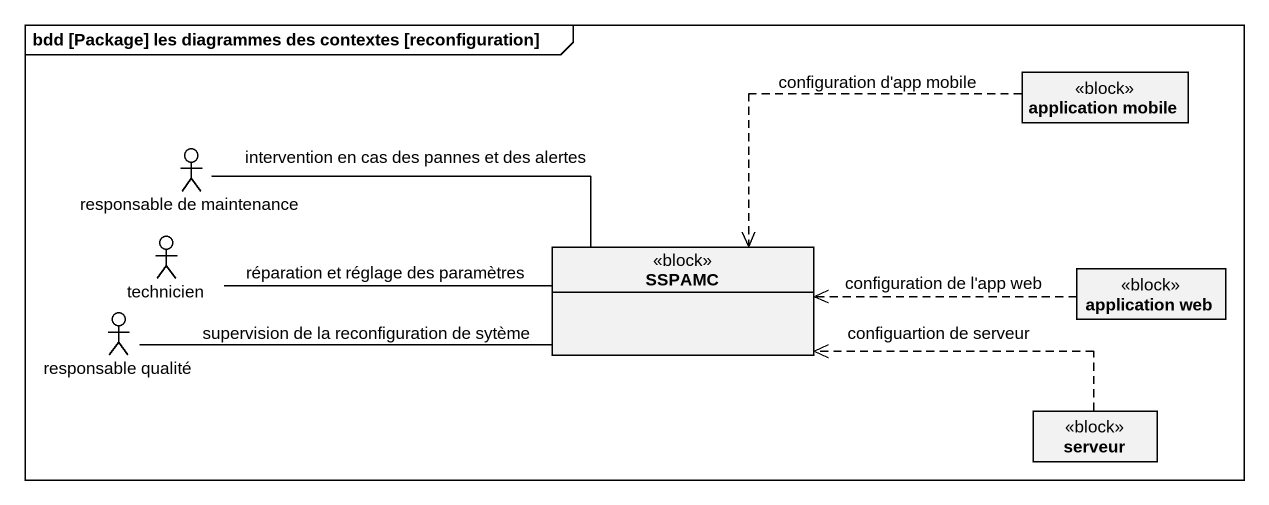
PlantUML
@startuml
mainframe bdd [Package] les diagrammes des contextes [reconfiguration]
allowmixing
hide circle
hide empty members
class "application mobile" as application_mobile <<block>>
actor "responsable de maintenance" as responsable_de_maintenance
actor technicien
class SSPAMC <<block>>
class "application web" as application_web <<block>>
actor "responsable qualité" as responsable_qualité
class serveur <<block>>
application_mobile .left.> SSPAMC : configuration d'app mobile
responsable_de_maintenance -right- SSPAMC : intervention en cas des pannes et des alertes
technicien -right- SSPAMC : réparation et réglage des paramètres
application_web .left.> SSPAMC : configuration de l'app web
responsable_qualité -right- SSPAMC : supervision de la reconfiguration de sytème
serveur .left.> SSPAMC : configuartion de serveur
@enduml
